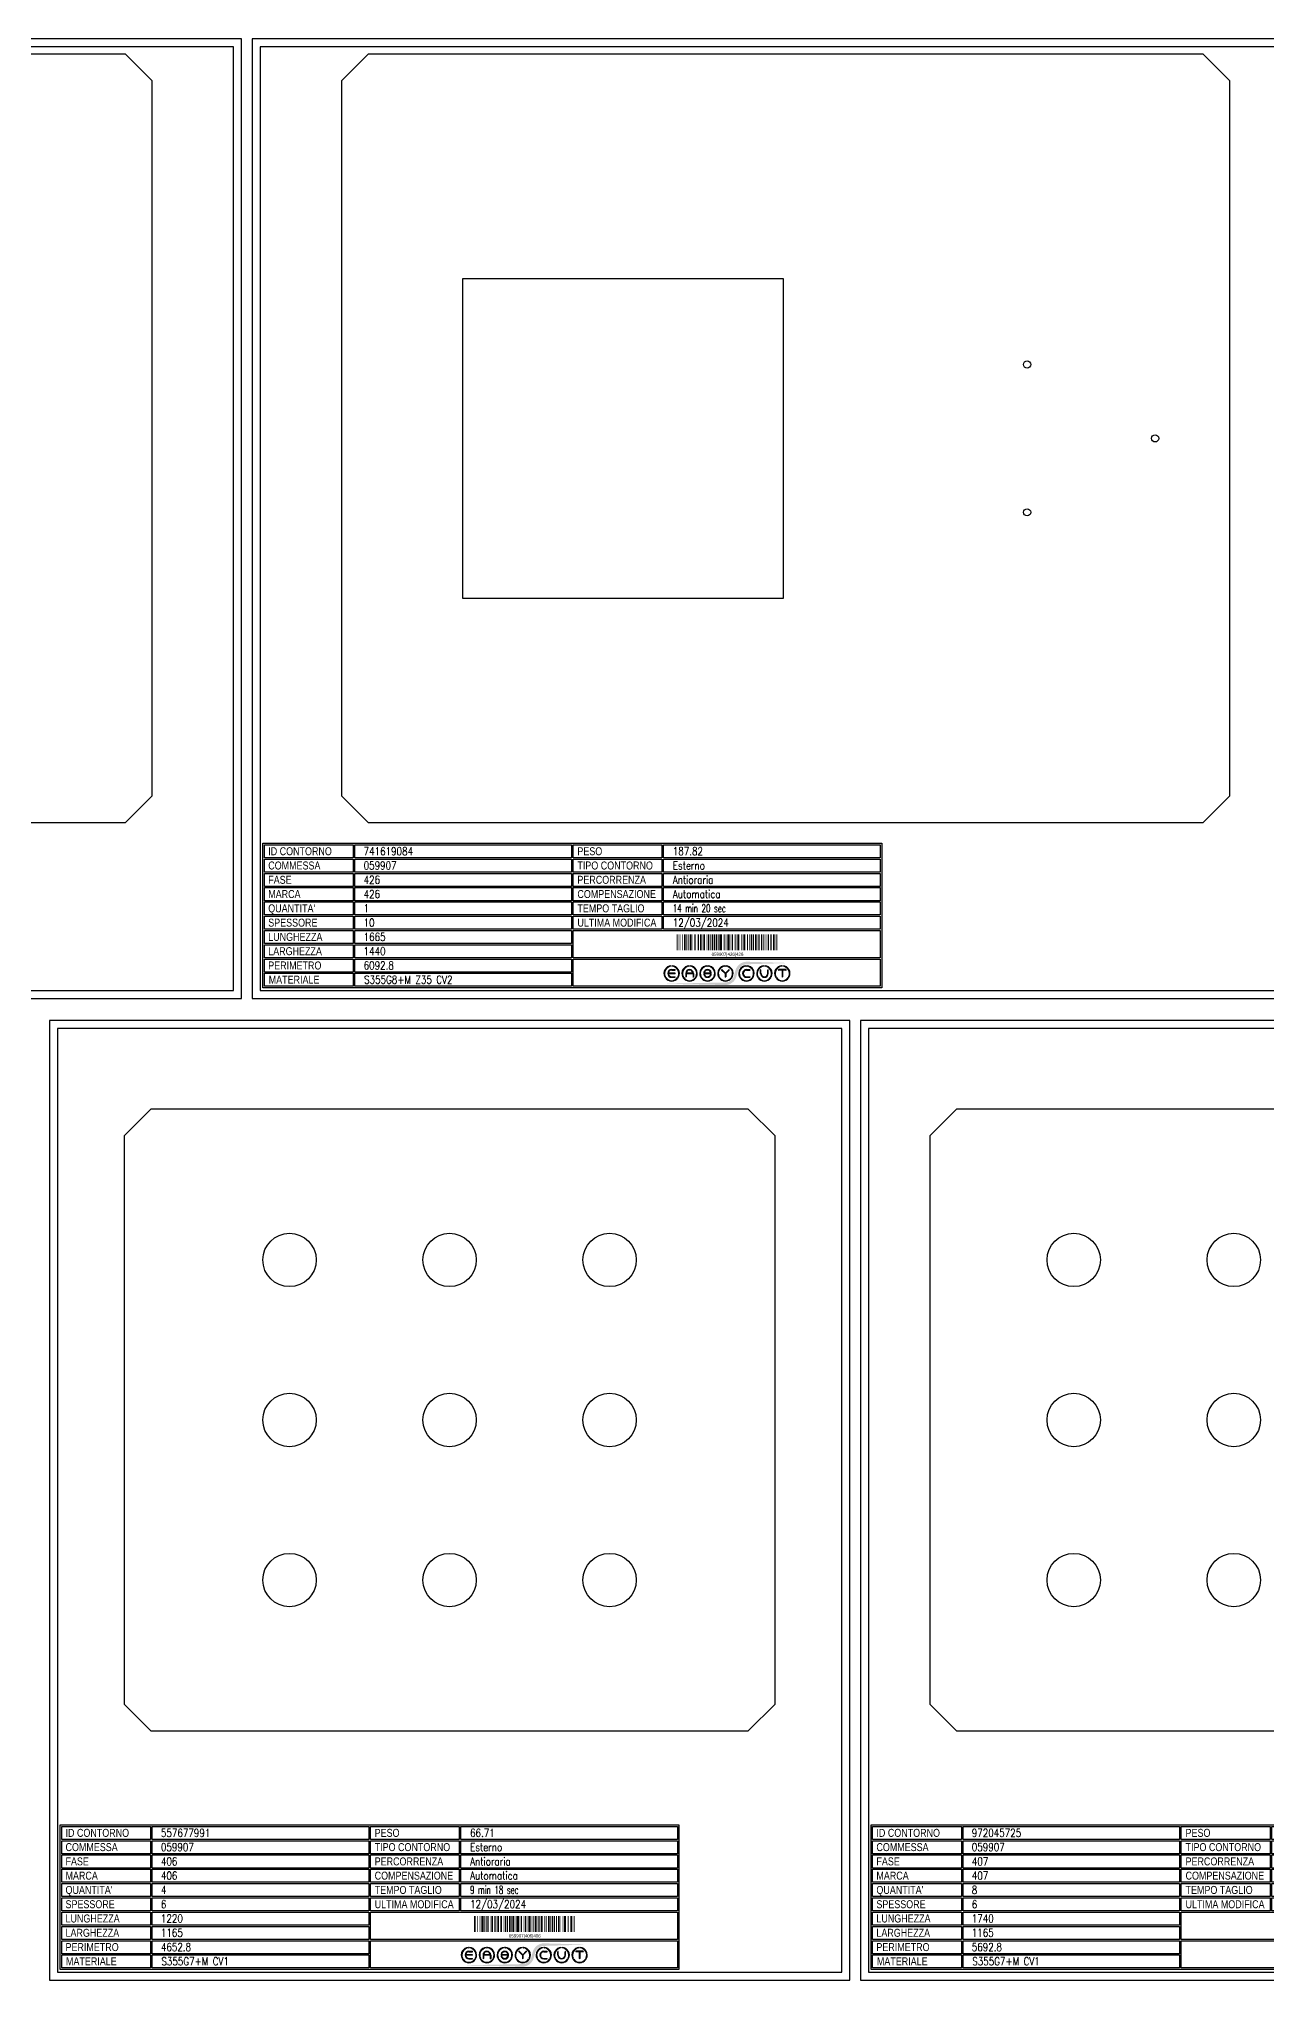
# Model space of a CAD drawing. Header units: millimetres. Extents: x 28039 to 145264, y 9873 to 40131.
# Drawn here: x 34119 to 36419, y 31193 to 34832 of the extents above; entities that cross this region are included whole.
import ezdxf
from ezdxf.enums import TextEntityAlignment as Align

# ---------------------------------------------------------------- set-up
doc = ezdxf.new("R2010")
doc.units = ezdxf.units.MM
doc.styles.add('EasyCutStyle', font='romans.shx', dxfattribs={"width": 0.8})
doc.styles.add('EasyCutStyle1', font='arial.ttf', dxfattribs={"width": 0.8})

# ---------------------------------------------------------------- blocks, each defined once
blk = doc.blocks.new('*U608')
at = {"color": 5}
blk.add_lwpolyline([(0, 0), (1500, 0), (1500, 1799), (0, 1799)], close=True, dxfattribs=at)
at = {"color": 7}
blk.add_lwpolyline([(15, 15), (1485, 15), (1485, 1784), (15, 1784)], close=True, dxfattribs=at)
at = {"color": 253}
blk.add_lwpolyline([(20, 291), (1180, 291), (1180, 20), (20, 20)], close=True, dxfattribs=at)
at = {"color": 2}
for points in [[(23, 288.1), (189.3, 288.1), (189.3, 263.7), (23, 263.7)], [(23, 288.1), (189.3, 288.1), (189.3, 263.7), (23, 263.7)], [(23, 261.4), (189.3, 261.4), (189.3, 237), (23, 237)], [(601.5, 288.1), (767.9, 288.1), (767.9, 263.7), (601.5, 263.7)], [(601.5, 261.4), (767.9, 261.4), (767.9, 237), (601.5, 237)], [(23, 234.6), (189.3, 234.6), (189.3, 210.2), (23, 210.2)], [(601.5, 234.6), (767.9, 234.6), (767.9, 210.2), (601.5, 210.2)], [(23, 207.9), (189.3, 207.9), (189.3, 183.4), (23, 183.4)], [(601.5, 207.9), (767.9, 207.9), (767.9, 183.4), (601.5, 183.4)], [(23, 181.1), (189.3, 181.1), (189.3, 156.7), (23, 156.7)], [(23, 154.3), (189.3, 154.3), (189.3, 129.9), (23, 129.9)], [(601.5, 181.1), (767.9, 181.1), (767.9, 156.7), (601.5, 156.7)], [(601.5, 154.3), (767.9, 154.3), (767.9, 129.9), (601.5, 129.9)], [(23, 127.6), (189.3, 127.6), (189.3, 103.1), (23, 103.1)], [(23, 100.8), (189.3, 100.8), (189.3, 76.4), (23, 76.4)], [(23, 74), (189.3, 74), (189.3, 49.6), (23, 49.6)], [(23, 47.3), (189.3, 47.3), (189.3, 22.9), (23, 22.9)]]:
    blk.add_lwpolyline(points, close=True, dxfattribs=at)
at = {"color": 1}
for points in [[(192.7, 288.1), (598.5, 288.1), (598.5, 263.7), (192.7, 263.7)], [(192.7, 261.4), (598.5, 261.4), (598.5, 237), (192.7, 237)], [(771.3, 288.1), (1177.2, 288.1), (1177.2, 263.7), (771.3, 263.7)], [(771.3, 261.4), (1177.2, 261.4), (1177.2, 237), (771.3, 237)], [(192.7, 234.6), (598.5, 234.6), (598.5, 210.2), (192.7, 210.2)], [(771.3, 234.6), (1177.2, 234.6), (1177.2, 210.2), (771.3, 210.2)], [(192.7, 207.9), (598.5, 207.9), (598.5, 183.4), (192.7, 183.4)], [(771.3, 207.9), (1177.2, 207.9), (1177.2, 183.4), (771.3, 183.4)], [(192.7, 181.1), (598.5, 181.1), (598.5, 156.7), (192.7, 156.7)], [(192.7, 154.3), (598.5, 154.3), (598.5, 129.9), (192.7, 129.9)], [(771.3, 181.1), (1177.2, 181.1), (1177.2, 156.7), (771.3, 156.7)], [(771.3, 154.3), (1177.2, 154.3), (1177.2, 129.9), (771.3, 129.9)], [(192.7, 127.6), (598.5, 127.6), (598.5, 103.1), (192.7, 103.1)], [(601.5, 127.6), (1177.2, 127.6), (1177.2, 76.4), (601.5, 76.4)], [(192.7, 100.8), (598.5, 100.8), (598.5, 76.4), (192.7, 76.4)], [(192.7, 74), (598.5, 74), (598.5, 49.6), (192.7, 49.6)], [(601.5, 74), (1177.2, 74), (1177.2, 22.9), (601.5, 22.9)], [(192.7, 47.3), (598.5, 47.3), (598.5, 22.9), (192.7, 22.9)]]:
    blk.add_lwpolyline(points, close=True, dxfattribs=at)
at = {"color": 161, "style": 'EasyCutStyle1', "width": 0.8}
for s, p in [('COMMESSA', (30.1, 241.9)), ('ID CONTORNO', (30.1, 268.6)), ('TIPO CONTORNO', (609.6, 241.9)), ('PESO', (609.6, 268.6)), ('FASE', (30.1, 215.1)), ('PERCORRENZA', (609.6, 215.1)), ('MARCA', (30.1, 188.4)), ('COMPENSAZIONE', (609.6, 188.4)), ("QUANTITA'", (30.1, 161.6)), ('SPESSORE', (30.1, 134.8)), ('TEMPO TAGLIO', (609.6, 161.6)), ('ULTIMA MODIFICA', (609.6, 134.8)), ('LUNGHEZZA', (30.1, 108.1)), ('LARGHEZZA', (30.1, 81.3)), ('PERIMETRO', (30.1, 54.5)), ('MATERIALE', (31, 27.8))]:
    blk.add_text(s, height=15, dxfattribs=at).set_placement(p)
at = {"style": 'EasyCutStyle'}
for tag, p, width in [('ORDERSHAPE', (208.9, 241.9), 0.8), ('IDSHAPE', (208.9, 268.6), 0.8), ('TYPESHAPE', (788.4, 241.9), 0.8), ('WEIGTHSHAPE', (788.4, 268.6), 0.8), ('PHASESHAPE', (208.9, 215.1), 0.8), ('JOUSHAPE', (788.4, 215.1), 0.8), ('MKSHAPE', (208.9, 188.4), 0.8), ('COMPSHAPE', (788.4, 188.4), 0.8), ('TKSHAPE', (208.9, 134.8), 0.8), ('QTASHAPE', (208.9, 161.6), 0.8), ('TIMECUTSHAPE', (788.4, 161.6), 0.65), ('LASTMODIFYSHAPE', (788.4, 134.8), 0.8), ('LENGTHSHAPE', (208.9, 108.1), 0.8), ('HEIGHTSHAPE', (208.9, 81.3), 0.8), ('PERIMETERSHAPE', (208.9, 54.5), 0.8), ('MATSHAPE', (209.8, 27.8), 0.8)]:
    blk.add_attdef(tag, p, '', height=15, dxfattribs=dict(at, width=width))
blk = doc.blocks.new('Logo')
h = blk.add_hatch(color=256)
h.set_gradient(color1=(255, 0, 0), color2=(255, 255, 0), tint=1)
h.paths.add_polyline_path([(20.5, 4.4, -0.339454), (37.1, 17.2), (118.6, 19.6), (37.1, 22, 0.339454), (15.8, 5.7), (13.2, -4.2, -0.339454), (-3.4, -16.9), (-118.2, -19.3), (-3.4, -21.7, 0.339454), (17.8, -5.4)])
for color, points in [(140, [(-115.9, -5.7, -1), (-116.7, -6.1, -0.520567), (-104.9, 14.3, -1), (-104.9, 13.5, 0.520567)]), (256, [(-97.3, 0.4), (-110, 0.4, -0.394366), (-103.7, 6.3), (-97.3, 6.3, 1), (-97.3, 7.2), (-103.7, 7.2, 1), (-103.7, -7.2), (-97.3, -7.2, 1), (-97.3, -6.3), (-103.7, -6.3, -0.394366), (-110, -0.4), (-97.3, -0.4, 1)]), (140, [(-91.4, -5.7, 1), (-90.6, -6.1, 0.520567), (-102.4, 14.3, 0.916853), (-102.6, 13.5, 0.043377), (-102.5, 13.5, -0.520567)]), (140, [(-82.3, -5.7, -1), (-83.1, -6.1, -0.520567), (-71.3, 14.3, -1), (-71.3, 13.5, 0.520567)]), (140, [(-57.8, -5.7, 1), (-57, -6.1, 0.520567), (-68.8, 14.3, 1), (-68.9, 13.5, -0.520567)]), (140, [(-48.7, -5.7, -1), (-49.5, -6.1, -0.520567), (-37.7, 14.3, -1), (-37.7, 13.5, 0.520567)]), (256, [(-31.2, -0.4, -0.486114), (-30.3, -1.5, -0.776377), (-42.6, -1.6, 1), (-43.4, -1.9, 0.776377), (-29.5, -1.7, 0.486114), (-31.2, 0.4), (-41.8, 0.4, -0.486114), (-42.6, 1.5, -0.776377), (-30.4, 1.6, 1), (-29.5, 1.9, 0.776377), (-43.5, 1.7, 0.486114), (-41.8, -0.4)]), (140, [(-24.2, -5.7, 1), (-23.4, -6.1, 0.520567), (-35.2, 14.3, 1), (-35.3, 13.5, -0.520567)]), (140, [(-15.1, -5.7, -1), (-15.9, -6.1, -0.520567), (-4.1, 14.3, -1), (-4.1, 13.5, 0.520567)]), (256, [(-9.3, 7.1, 1), (-10, 6.5), (-3.3, -0.2), (-3.3, -6.3, 1), (-2.4, -6.3), (-2.4, -0.2), (4.2, 6.5, 1), (3.6, 7.1), (-2.9, 0.6)]), (140, [(9.4, -5.7, 1), (10.2, -6.1, 0.520567), (-1.6, 14.3, 1), (-1.7, 13.5, -0.520567)]), (140, [(24.2, -5.7, -1), (23.4, -6.1, -0.520567), (35.2, 14.3, -1), (35.3, 13.5, 0.520567)]), (256, [(36.5, -7.2), (42.8, -7.2, 1), (42.8, -6.3), (36.5, -6.3, -1), (36.5, 6.3), (42.8, 6.3, 1), (42.8, 7.2), (36.5, 7.2, 1)]), (140, [(48.7, -5.7, 1), (49.5, -6.1, 0.520567), (37.7, 14.3, 1), (37.7, 13.5, -0.520567)]), (140, [(57.8, -5.7, -1), (57, -6.1, -0.520567), (68.8, 14.3, -1), (68.9, 13.5, 0.520567)]), (256, [(63.7, 0), (63.7, 6.3, 1), (62.9, 6.3), (62.9, 0, 1), (77.3, 0), (77.3, 6.3, 1), (76.4, 6.3), (76.4, 0, -1)]), (140, [(82.3, -5.7, 1), (83.1, -6.1, 0.520567), (71.3, 14.3, 1), (71.3, 13.5, -0.520567)]), (140, [(91.4, -5.7, -1), (90.6, -6.1, -0.520567), (102.4, 14.3, -1), (102.5, 13.5, 0.520567)]), (256, [(96.9, 7.2, 1), (96.9, 6.3), (103.2, 6.3), (103.2, -6.3, 1), (104.1, -6.3), (104.1, 6.3), (110.4, 6.3, 1), (110.4, 7.2)]), (140, [(115.9, -5.7, 1), (116.7, -6.1, 0.520567), (104.9, 14.3, 1), (104.9, 13.5, -0.520567)]), (140, [(-91.9, -8.3, 1), (-92.6, -7.8, -0.520567), (-114.8, -7.8, 1), (-115.5, -8.3, 0.520567)]), (140, [(-58.3, -8.3, 1), (-59, -7.8, -0.520567), (-81.2, -7.8, 1), (-81.9, -8.3, 0.520567)]), (140, [(-24.7, -8.3, 1), (-25.4, -7.8, -0.520567), (-47.6, -7.8, 1), (-48.3, -8.3, 0.520567)]), (140, [(8.9, -8.3, 1), (8.2, -7.8, -0.520567), (-14, -7.8, 1), (-14.7, -8.3, 0.520567)]), (140, [(48.3, -8.3, 1), (47.6, -7.8, -0.520567), (25.4, -7.8, 1), (24.7, -8.3, 0.520567)]), (140, [(81.9, -8.3, 1), (81.2, -7.8, -0.520567), (59, -7.8, 1), (58.3, -8.3, 0.520567)]), (140, [(115.5, -8.3, 1), (114.8, -7.8, -0.520567), (92.6, -7.8, 1), (91.9, -8.3, 0.520567)])]:
    blk.add_hatch(color=color).paths.add_polyline_path(points)
h = blk.add_hatch(color=256)
h.paths.add_polyline_path([(-63.7, -0.4), (-63.7, -6.3, 1), (-62.9, -6.3), (-62.9, 0, 1), (-77.3, 0), (-77.3, -6.3, 1), (-76.4, -6.3), (-76.4, -0.4)])
h.paths.add_polyline_path([(-76.4, 0.4, -0.933992), (-63.8, 0.4)], flags=16)
for p, q in [((-97.3, 0.4), (-110, 0.4)), ((-103.7, 7.2), (-97.3, 7.2)), ((-103.7, 6.3), (-97.3, 6.3)), ((-77.3, 0), (-77.3, -6.3)), ((-63.8, 0.4), (-76.4, 0.4)), ((-62.9, 0), (-62.9, -6.3)), ((-31.2, 0.4), (-41.8, 0.4)), ((-3.3, -0.2), (-10, 6.5)), ((-2.9, 0.6), (-9.3, 7.1)), ((-2.9, 0.6), (3.6, 7.1)), ((-2.4, -0.2), (4.2, 6.5)), ((36.5, 7.2), (42.8, 7.2)), ((36.5, 6.3), (42.8, 6.3)), ((62.9, 0), (62.9, 6.3)), ((63.7, 0), (63.7, 6.3)), ((76.4, 0), (76.4, 6.3)), ((77.3, 0), (77.3, 6.3)), ((110.4, 7.2), (96.9, 7.2)), ((103.2, 6.3), (96.9, 6.3)), ((103.2, 6.3), (103.2, -6.3)), ((104.1, 6.3), (104.1, -6.3)), ((110.4, 6.3), (104.1, 6.3)), ((-97.3, -0.4), (-110, -0.4)), ((-103.7, -6.3), (-97.3, -6.3)), ((-103.7, -7.2), (-97.3, -7.2)), ((-76.4, -0.4), (-76.4, -6.3)), ((-63.7, -0.4), (-76.4, -0.4)), ((-63.7, -0.4), (-63.7, -6.3)), ((-31.2, -0.4), (-41.8, -0.4)), ((-3.3, -0.2), (-3.3, -6.3)), ((-2.4, -0.2), (-2.4, -6.3)), ((36.5, -6.3), (42.8, -6.3)), ((36.5, -7.2), (42.8, -7.2))]:
    blk.add_line(p, q)
at = {"color": 140}
for centre, radius, start, end in [((-103.7, 0), 14.4, 95, 205), ((-103.7, 0), 13.5, 95, 205), ((-104.9, 13.9), 0.432, 275, 95), ((-102.5, 13.9), 0.432, 85, 265), ((-103.7, 0), 13.5, 335, 85), ((-103.7, 0), 14.4, 335, 85), ((-70.1, 0), 14.4, 95, 205), ((-70.1, 0), 13.5, 95, 205), ((-71.3, 13.9), 0.432, 275, 95), ((-68.9, 13.9), 0.432, 85, 265), ((-70.1, 0), 13.5, 335, 85), ((-70.1, 0), 14.4, 335, 85), ((-36.5, 0), 14.4, 95, 205), ((-36.5, 0), 13.5, 95, 205), ((-37.7, 13.9), 0.432, 275, 95), ((-35.3, 13.9), 0.432, 85, 265), ((-36.5, 0), 13.5, 335, 85), ((-36.5, 0), 14.4, 335, 85), ((-2.9, 0), 14.4, 95, 205), ((-2.9, 0), 13.5, 95, 205), ((-4.1, 13.9), 0.432, 275, 95), ((-1.7, 13.9), 0.432, 85, 265), ((-2.9, 0), 13.5, 335, 85), ((-2.9, 0), 14.4, 335, 85), ((36.5, 0), 14.4, 95, 205), ((36.5, 0), 13.5, 95, 205), ((35.3, 13.9), 0.432, 275, 95), ((37.7, 13.9), 0.432, 85, 265), ((36.5, 0), 14.4, 335, 85), ((36.5, 0), 13.5, 335, 85), ((70.1, 0), 14.4, 95, 205), ((70.1, 0), 13.5, 95, 205), ((68.9, 13.9), 0.432, 275, 95), ((71.3, 13.9), 0.432, 85, 265), ((70.1, 0), 14.4, 335, 85), ((70.1, 0), 13.5, 335, 85), ((103.7, 0), 14.4, 95, 205), ((103.7, 0), 13.5, 95, 205), ((102.5, 13.9), 0.432, 275, 95), ((104.9, 13.9), 0.432, 85, 265), ((103.7, 0), 14.4, 335, 85), ((103.7, 0), 13.5, 335, 85), ((-116.3, -5.9), 0.432, 205, 25), ((-115.1, -8), 0.432, 35, 215), ((-103.7, 0), 14.4, 215, 325), ((-103.7, 0), 13.5, 215, 325), ((-92.2, -8), 0.432, 325, 145), ((-91, -5.9), 0.432, 155, 335), ((-82.7, -5.9), 0.432, 205, 25), ((-81.5, -8), 0.432, 35, 215), ((-70.1, 0), 14.4, 215, 325), ((-70.1, 0), 13.5, 215, 325), ((-58.6, -8), 0.432, 325, 145), ((-57.4, -5.9), 0.432, 155, 335), ((-49.1, -5.9), 0.432, 205, 25), ((-47.9, -8), 0.432, 35, 215), ((-36.5, 0), 14.4, 215, 325), ((-36.5, 0), 13.5, 215, 325), ((-25, -8), 0.432, 325, 145), ((-23.8, -5.9), 0.432, 155, 335), ((-15.5, -5.9), 0.432, 205, 25), ((-14.3, -8), 0.432, 35, 215), ((-2.9, 0), 14.4, 215, 325), ((-2.9, 0), 13.5, 215, 325), ((8.6, -8), 0.432, 325, 145), ((9.8, -5.9), 0.432, 155, 335), ((23.8, -5.9), 0.432, 205, 25), ((25, -8), 0.432, 35, 215), ((36.5, 0), 14.4, 215, 325), ((36.5, 0), 13.5, 215, 325), ((47.9, -8), 0.432, 325, 145), ((49.1, -5.9), 0.432, 155, 335), ((57.4, -5.9), 0.432, 205, 25), ((58.6, -8), 0.432, 35, 215), ((70.1, 0), 14.4, 215, 325), ((70.1, 0), 13.5, 215, 325), ((81.5, -8), 0.432, 325, 145), ((82.7, -5.9), 0.432, 155, 335), ((91, -5.9), 0.432, 205, 25), ((92.2, -8), 0.432, 35, 215), ((103.7, 0), 14.4, 215, 325), ((103.7, 0), 13.5, 215, 325), ((115.1, -8), 0.432, 325, 145), ((116.3, -5.9), 0.432, 155, 335)]:
    blk.add_arc(centre, radius, start, end, dxfattribs=at)
for centre, radius, start, end in [((-103.7, 0), 7.2, 90, 270), ((-103.7, 0), 6.34, 90, 176.0904), ((-97.3, 6.8), 0.432, 270, 90), ((-97.3, 0), 0.432, 270, 90), ((-70.1, 0), 7.2, 0, 180), ((-70.1, 0), 6.34, 3.9096, 176.0904), ((-36.5, 0), 7.2, 15, 166.2998), ((-41.8, 1.3), 1.73, 166.2998, 270), ((-41.8, 1.3), 0.864, 166.2998, 270), ((-36.5, 0), 6.34, 15, 166.2998), ((-31.2, -1.3), 1.73, 346.2998, 90), ((-29.9, 1.8), 0.432, 195, 15), ((-9.6, 6.8), 0.432, 45, 225), ((3.9, 6.8), 0.432, 315, 135), ((36.5, 0), 7.2, 90, 270), ((36.5, 0), 6.34, 90, 270), ((42.8, 6.8), 0.432, 270, 90), ((63.3, 6.3), 0.432, 0, 180), ((70.1, 0), 7.2, 180, 0), ((70.1, 0), 6.34, 180, 0), ((76.8, 6.3), 0.432, 0, 180), ((96.9, 6.8), 0.432, 90, 270), ((110.4, 6.8), 0.432, 270, 90), ((-103.7, 0), 6.34, 183.9096, 270), ((-97.3, -6.8), 0.432, 270, 90), ((-76.8, -6.3), 0.432, 180, 0), ((-63.3, -6.3), 0.432, 180, 0), ((-43, -1.8), 0.432, 15, 195), ((-36.5, 0), 7.2, 195, 346.2998), ((-36.5, 0), 6.34, 195, 346.2998), ((-31.2, -1.3), 0.864, 346.2998, 90), ((-2.9, -6.3), 0.432, 180, 0), ((42.8, -6.8), 0.432, 270, 90), ((103.7, -6.3), 0.432, 180, 0)]:
    blk.add_arc(centre, radius, start, end)
blk = doc.blocks.new('BARCODE128_557677991', base_point=(35028.8, 31273.4))
at = {"linetype": 'Continuous'}
for points, const_width in [([(35029.8, 31273.4), (35029.8, 31303.4)], 2), ([(35032.3, 31273.4), (35032.3, 31303.4)], 1), ([(35035.3, 31273.4), (35035.3, 31303.4)], 1), ([(35040.3, 31273.4), (35040.3, 31303.4)], 1), ([(35044.3, 31273.4), (35044.3, 31303.4)], 3), ([(35047.8, 31273.4), (35047.8, 31303.4)], 2), ([(35051.8, 31273.4), (35051.8, 31303.4)], 2), ([(35055.3, 31273.4), (35055.3, 31303.4)], 3), ([(35059.3, 31273.4), (35059.3, 31303.4)], 1), ([(35063.3, 31273.4), (35063.3, 31303.4)], 3), ([(35067.3, 31273.4), (35067.3, 31303.4)], 1), ([(35069.8, 31273.4), (35069.8, 31303.4)], 2), ([(35074.3, 31273.4), (35074.3, 31303.4)], 3), ([(35078.3, 31273.4), (35078.3, 31303.4)], 1), ([(35080.8, 31273.4), (35080.8, 31303.4)], 2), ([(35084.3, 31273.4), (35084.3, 31303.4)], 1), ([(35088.3, 31273.4), (35088.3, 31303.4)], 3), ([(35091.8, 31273.4), (35091.8, 31303.4)], 2), ([(35096.3, 31273.4), (35096.3, 31303.4)], 3), ([(35099.8, 31273.4), (35099.8, 31303.4)], 2), ([(35103.3, 31273.4), (35103.3, 31303.4)], 3), ([(35106.3, 31273.4), (35106.3, 31303.4)], 1), ([(35108.3, 31273.4), (35108.3, 31303.4)], 1), ([(35111.8, 31273.4), (35111.8, 31303.4)], 4), ([(35117.8, 31273.4), (35117.8, 31303.4)], 2), ([(35121.3, 31273.4), (35121.3, 31303.4)], 1), ([(35125.3, 31273.4), (35125.3, 31303.4)], 3), ([(35128.3, 31273.4), (35128.3, 31303.4)], 1), ([(35132.3, 31273.4), (35132.3, 31303.4)], 3), ([(35135.8, 31273.4), (35135.8, 31303.4)], 2), ([(35139.8, 31273.4), (35139.8, 31303.4)], 2), ([(35144.3, 31273.4), (35144.3, 31303.4)], 3), ([(35147.3, 31273.4), (35147.3, 31303.4)], 1), ([(35150.3, 31273.4), (35150.3, 31303.4)], 1), ([(35152.3, 31273.4), (35152.3, 31303.4)], 1), ([(35155.8, 31273.4), (35155.8, 31303.4)], 4), ([(35161.8, 31273.4), (35161.8, 31303.4)], 2), ([(35165.3, 31273.4), (35165.3, 31303.4)], 1), ([(35169.3, 31273.4), (35169.3, 31303.4)], 3), ([(35172.3, 31273.4), (35172.3, 31303.4)], 1), ([(35176.3, 31273.4), (35176.3, 31303.4)], 3), ([(35179.8, 31273.4), (35179.8, 31303.4)], 2), ([(35183.8, 31273.4), (35183.8, 31303.4)], 2), ([(35188.3, 31273.4), (35188.3, 31303.4)], 3), ([(35191.3, 31273.4), (35191.3, 31303.4)], 1), ([(35194.3, 31273.4), (35194.3, 31303.4)], 1), ([(35196.3, 31273.4), (35196.3, 31303.4)], 1), ([(35199.8, 31273.4), (35199.8, 31303.4)], 4), ([(35205.8, 31273.4), (35205.8, 31303.4)], 2), ([(35211.3, 31273.4), (35211.3, 31303.4)], 3), ([(35214.3, 31273.4), (35214.3, 31303.4)], 1), ([(35216.8, 31273.4), (35216.8, 31303.4)], 2)]:
    blk.add_lwpolyline(points, dxfattribs=dict(at, const_width=const_width))
blk.add_text('059907|406|406', height=6).set_placement((35124.3, 31262.9), align=Align.CENTER)
blk = doc.blocks.new('*U612')
at = {"color": 5}
blk.add_lwpolyline([(0, 0), (2000, 0), (2000, 1799), (0, 1799)], close=True, dxfattribs=at)
at = {"color": 7}
blk.add_lwpolyline([(15, 15), (1985, 15), (1985, 1784), (15, 1784)], close=True, dxfattribs=at)
at = {"color": 253}
blk.add_lwpolyline([(20, 291), (1180, 291), (1180, 20), (20, 20)], close=True, dxfattribs=at)
at = {"color": 2}
for points in [[(23, 288.1), (189.3, 288.1), (189.3, 263.7), (23, 263.7)], [(23, 288.1), (189.3, 288.1), (189.3, 263.7), (23, 263.7)], [(23, 261.4), (189.3, 261.4), (189.3, 237), (23, 237)], [(601.5, 288.1), (767.9, 288.1), (767.9, 263.7), (601.5, 263.7)], [(601.5, 261.4), (767.9, 261.4), (767.9, 237), (601.5, 237)], [(23, 234.6), (189.3, 234.6), (189.3, 210.2), (23, 210.2)], [(601.5, 234.6), (767.9, 234.6), (767.9, 210.2), (601.5, 210.2)], [(23, 207.9), (189.3, 207.9), (189.3, 183.4), (23, 183.4)], [(601.5, 207.9), (767.9, 207.9), (767.9, 183.4), (601.5, 183.4)], [(23, 181.1), (189.3, 181.1), (189.3, 156.7), (23, 156.7)], [(23, 154.3), (189.3, 154.3), (189.3, 129.9), (23, 129.9)], [(601.5, 181.1), (767.9, 181.1), (767.9, 156.7), (601.5, 156.7)], [(601.5, 154.3), (767.9, 154.3), (767.9, 129.9), (601.5, 129.9)], [(23, 127.6), (189.3, 127.6), (189.3, 103.1), (23, 103.1)], [(23, 100.8), (189.3, 100.8), (189.3, 76.4), (23, 76.4)], [(23, 74), (189.3, 74), (189.3, 49.6), (23, 49.6)], [(23, 47.3), (189.3, 47.3), (189.3, 22.9), (23, 22.9)]]:
    blk.add_lwpolyline(points, close=True, dxfattribs=at)
at = {"color": 1}
for points in [[(192.7, 288.1), (598.5, 288.1), (598.5, 263.7), (192.7, 263.7)], [(192.7, 261.4), (598.5, 261.4), (598.5, 237), (192.7, 237)], [(771.3, 288.1), (1177.2, 288.1), (1177.2, 263.7), (771.3, 263.7)], [(771.3, 261.4), (1177.2, 261.4), (1177.2, 237), (771.3, 237)], [(192.7, 234.6), (598.5, 234.6), (598.5, 210.2), (192.7, 210.2)], [(771.3, 234.6), (1177.2, 234.6), (1177.2, 210.2), (771.3, 210.2)], [(192.7, 207.9), (598.5, 207.9), (598.5, 183.4), (192.7, 183.4)], [(771.3, 207.9), (1177.2, 207.9), (1177.2, 183.4), (771.3, 183.4)], [(192.7, 181.1), (598.5, 181.1), (598.5, 156.7), (192.7, 156.7)], [(192.7, 154.3), (598.5, 154.3), (598.5, 129.9), (192.7, 129.9)], [(771.3, 181.1), (1177.2, 181.1), (1177.2, 156.7), (771.3, 156.7)], [(771.3, 154.3), (1177.2, 154.3), (1177.2, 129.9), (771.3, 129.9)], [(192.7, 127.6), (598.5, 127.6), (598.5, 103.1), (192.7, 103.1)], [(601.5, 127.6), (1177.2, 127.6), (1177.2, 76.4), (601.5, 76.4)], [(192.7, 100.8), (598.5, 100.8), (598.5, 76.4), (192.7, 76.4)], [(192.7, 74), (598.5, 74), (598.5, 49.6), (192.7, 49.6)], [(601.5, 74), (1177.2, 74), (1177.2, 22.9), (601.5, 22.9)], [(192.7, 47.3), (598.5, 47.3), (598.5, 22.9), (192.7, 22.9)]]:
    blk.add_lwpolyline(points, close=True, dxfattribs=at)
at = {"color": 161, "style": 'EasyCutStyle1', "width": 0.8}
for s, p in [('COMMESSA', (30.1, 241.9)), ('ID CONTORNO', (30.1, 268.6)), ('TIPO CONTORNO', (609.6, 241.9)), ('PESO', (609.6, 268.6)), ('FASE', (30.1, 215.1)), ('PERCORRENZA', (609.6, 215.1)), ('MARCA', (30.1, 188.4)), ('COMPENSAZIONE', (609.6, 188.4)), ("QUANTITA'", (30.1, 161.6)), ('SPESSORE', (30.1, 134.8)), ('TEMPO TAGLIO', (609.6, 161.6)), ('ULTIMA MODIFICA', (609.6, 134.8)), ('LUNGHEZZA', (30.1, 108.1)), ('LARGHEZZA', (30.1, 81.3)), ('PERIMETRO', (30.1, 54.5)), ('MATERIALE', (31, 27.8))]:
    blk.add_text(s, height=15, dxfattribs=at).set_placement(p)
at = {"style": 'EasyCutStyle'}
for tag, p, width in [('ORDERSHAPE', (208.9, 241.9), 0.8), ('IDSHAPE', (208.9, 268.6), 0.8), ('TYPESHAPE', (788.4, 241.9), 0.8), ('WEIGTHSHAPE', (788.4, 268.6), 0.8), ('PHASESHAPE', (208.9, 215.1), 0.8), ('JOUSHAPE', (788.4, 215.1), 0.8), ('MKSHAPE', (208.9, 188.4), 0.8), ('COMPSHAPE', (788.4, 188.4), 0.8), ('TKSHAPE', (208.9, 134.8), 0.8), ('QTASHAPE', (208.9, 161.6), 0.8), ('TIMECUTSHAPE', (788.4, 161.6), 0.65), ('LASTMODIFYSHAPE', (788.4, 134.8), 0.8), ('LENGTHSHAPE', (208.9, 108.1), 0.8), ('HEIGHTSHAPE', (208.9, 81.3), 0.8), ('PERIMETERSHAPE', (208.9, 54.5), 0.8), ('MATSHAPE', (209.8, 27.8), 0.8)]:
    blk.add_attdef(tag, p, '', height=15, dxfattribs=dict(at, width=width))
blk = doc.blocks.new('BARCODE128_741619084', base_point=(35408.8, 33113.4))
at = {"linetype": 'Continuous'}
for points, const_width in [([(35409.8, 33113.4), (35409.8, 33143.4)], 2), ([(35412.3, 33113.4), (35412.3, 33143.4)], 1), ([(35415.3, 33113.4), (35415.3, 33143.4)], 1), ([(35420.3, 33113.4), (35420.3, 33143.4)], 1), ([(35424.3, 33113.4), (35424.3, 33143.4)], 3), ([(35427.8, 33113.4), (35427.8, 33143.4)], 2), ([(35431.8, 33113.4), (35431.8, 33143.4)], 2), ([(35435.3, 33113.4), (35435.3, 33143.4)], 3), ([(35439.3, 33113.4), (35439.3, 33143.4)], 1), ([(35443.3, 33113.4), (35443.3, 33143.4)], 3), ([(35447.3, 33113.4), (35447.3, 33143.4)], 1), ([(35449.8, 33113.4), (35449.8, 33143.4)], 2), ([(35454.3, 33113.4), (35454.3, 33143.4)], 3), ([(35458.3, 33113.4), (35458.3, 33143.4)], 1), ([(35460.8, 33113.4), (35460.8, 33143.4)], 2), ([(35464.3, 33113.4), (35464.3, 33143.4)], 1), ([(35468.3, 33113.4), (35468.3, 33143.4)], 3), ([(35471.8, 33113.4), (35471.8, 33143.4)], 2), ([(35476.3, 33113.4), (35476.3, 33143.4)], 3), ([(35479.8, 33113.4), (35479.8, 33143.4)], 2), ([(35483.3, 33113.4), (35483.3, 33143.4)], 3), ([(35486.3, 33113.4), (35486.3, 33143.4)], 1), ([(35488.3, 33113.4), (35488.3, 33143.4)], 1), ([(35491.8, 33113.4), (35491.8, 33143.4)], 4), ([(35497.8, 33113.4), (35497.8, 33143.4)], 2), ([(35501.3, 33113.4), (35501.3, 33143.4)], 1), ([(35505.3, 33113.4), (35505.3, 33143.4)], 3), ([(35508.8, 33113.4), (35508.8, 33143.4)], 2), ([(35513.3, 33113.4), (35513.3, 33143.4)], 3), ([(35517.3, 33113.4), (35517.3, 33143.4)], 1), ([(35519.8, 33113.4), (35519.8, 33143.4)], 2), ([(35524.3, 33113.4), (35524.3, 33143.4)], 3), ([(35527.3, 33113.4), (35527.3, 33143.4)], 1), ([(35530.3, 33113.4), (35530.3, 33143.4)], 1), ([(35532.3, 33113.4), (35532.3, 33143.4)], 1), ([(35535.8, 33113.4), (35535.8, 33143.4)], 4), ([(35541.8, 33113.4), (35541.8, 33143.4)], 2), ([(35545.3, 33113.4), (35545.3, 33143.4)], 1), ([(35549.3, 33113.4), (35549.3, 33143.4)], 3), ([(35552.8, 33113.4), (35552.8, 33143.4)], 2), ([(35557.3, 33113.4), (35557.3, 33143.4)], 3), ([(35561.3, 33113.4), (35561.3, 33143.4)], 1), ([(35563.8, 33113.4), (35563.8, 33143.4)], 2), ([(35568.3, 33113.4), (35568.3, 33143.4)], 3), ([(35571.3, 33113.4), (35571.3, 33143.4)], 1), ([(35574.3, 33113.4), (35574.3, 33143.4)], 1), ([(35576.3, 33113.4), (35576.3, 33143.4)], 1), ([(35580.8, 33113.4), (35580.8, 33143.4)], 2), ([(35585.8, 33113.4), (35585.8, 33143.4)], 2), ([(35591.3, 33113.4), (35591.3, 33143.4)], 3), ([(35594.3, 33113.4), (35594.3, 33143.4)], 1), ([(35596.8, 33113.4), (35596.8, 33143.4)], 2)]:
    blk.add_lwpolyline(points, dxfattribs=dict(at, const_width=const_width))
blk.add_text('059907|426|426', height=6).set_placement((35504.3, 33102.9), align=Align.CENTER)

msp = doc.modelspace()

# ---------------------------------------------------------------- linework, layer by layer
at = {"color": 2}
for points in [[(32666.3, 33413.4), (32716.3, 33363.4), (34281.3, 33363.4), (34331.3, 33413.4), (34331.3, 34753.4), (34281.3, 34803.4), (32716.3, 34803.4), (32666.3, 34753.4)], [(34686.3, 33413.4), (34736.3, 33363.4), (36301.3, 33363.4), (36351.3, 33413.4), (36351.3, 34753.4), (36301.3, 34803.4), (34736.3, 34803.4), (34686.3, 34753.4)], [(34278.8, 31710.9), (34328.8, 31660.9), (35448.8, 31660.9), (35498.8, 31710.9), (35498.8, 32775.9), (35448.8, 32825.9), (34328.8, 32825.9), (34278.8, 32775.9)], [(35788.8, 31710.9), (35838.8, 31660.9), (37478.8, 31660.9), (37528.8, 31710.9), (37528.8, 32775.9), (37478.8, 32825.9), (35838.8, 32825.9), (35788.8, 32775.9)]]:
    msp.add_lwpolyline(points, close=True, dxfattribs=at)
at = {"color": 3}
msp.add_lwpolyline([(34913.8, 33783.4), (34913.8, 34383.4), (35513.8, 34383.4), (35513.8, 33783.4)], close=True, dxfattribs=at)
at = {"color": 4}
for centre, radius in [((35971.3, 34221.9), 6.75), ((36211.3, 34083.4), 6.75), ((35971.3, 33944.8), 6.75), ((34588.8, 32543.4), 50), ((34888.8, 32543.4), 50), ((35188.8, 32543.4), 50), ((36058.8, 32543.4), 50), ((36358.8, 32543.4), 50), ((34588.8, 32243.4), 50), ((34888.8, 32243.4), 50), ((35188.8, 32243.4), 50), ((36058.8, 32243.4), 50), ((36358.8, 32243.4), 50), ((34588.8, 31943.4), 50), ((34888.8, 31943.4), 50), ((35188.8, 31943.4), 50), ((36058.8, 31943.4), 50), ((36358.8, 31943.4), 50)]:
    msp.add_circle(centre, radius, dxfattribs=at)

# ---------------------------------------------------------------- block references
for name, p, values in [('*U612', (32498.8, 33033.4), {'IDSHAPE': '355262698', 'ORDERSHAPE': '059907', 'PHASESHAPE': '425', 'MKSHAPE': '425', 'TKSHAPE': '20', 'LENGTHSHAPE': '1665', 'HEIGHTSHAPE': '1440', 'MATSHAPE': 'S355G8+M CV2', 'LASTMODIFYSHAPE': '12/03/2024', 'PERIMETERSHAPE': '6092.8', 'WEIGTHSHAPE': '375.64', 'TYPESHAPE': 'Esterno', 'JOUSHAPE': 'Antioraria', 'COMPSHAPE': 'Automatica', 'TIMECUTSHAPE': '12 min 11 sec', 'QTASHAPE': '1'}), ('*U612', (34518.8, 33033.4), {'IDSHAPE': '741619084', 'ORDERSHAPE': '059907', 'PHASESHAPE': '426', 'MKSHAPE': '426', 'TKSHAPE': '10', 'LENGTHSHAPE': '1665', 'HEIGHTSHAPE': '1440', 'MATSHAPE': 'S355G8+M Z35 CV2', 'LASTMODIFYSHAPE': '12/03/2024', 'PERIMETERSHAPE': '6092.8', 'WEIGTHSHAPE': '187.82', 'TYPESHAPE': 'Esterno', 'JOUSHAPE': 'Antioraria', 'COMPSHAPE': 'Automatica', 'TIMECUTSHAPE': '14 min 20 sec', 'QTASHAPE': '1'}), ('*U608', (34138.8, 31193.4), {'IDSHAPE': '557677991', 'ORDERSHAPE': '059907', 'PHASESHAPE': '406', 'MKSHAPE': '406', 'TKSHAPE': '6', 'LENGTHSHAPE': '1220', 'HEIGHTSHAPE': '1165', 'MATSHAPE': 'S355G7+M CV1', 'LASTMODIFYSHAPE': '12/03/2024', 'PERIMETERSHAPE': '4652.8', 'WEIGTHSHAPE': '66.71', 'TYPESHAPE': 'Esterno', 'JOUSHAPE': 'Antioraria', 'COMPSHAPE': 'Automatica', 'TIMECUTSHAPE': '9 min 18 sec', 'QTASHAPE': '4'}), ('*U612', (35658.8, 31193.4), {'IDSHAPE': '972045725', 'ORDERSHAPE': '059907', 'PHASESHAPE': '407', 'MKSHAPE': '407', 'TKSHAPE': '6', 'LENGTHSHAPE': '1740', 'HEIGHTSHAPE': '1165', 'MATSHAPE': 'S355G7+M CV1', 'LASTMODIFYSHAPE': '12/03/2024', 'PERIMETERSHAPE': '5692.8', 'WEIGTHSHAPE': '95.24', 'TYPESHAPE': 'Esterno', 'JOUSHAPE': 'Antioraria', 'COMPSHAPE': 'Automatica', 'TIMECUTSHAPE': '11 min 23 sec', 'QTASHAPE': '8'})]:
    msp.add_blockref(name, p).add_auto_attribs(values)
for name, p in [('BARCODE128_741619084', (35314.3, 33123.9)), ('Logo', (35408.8, 33080.4)), ('BARCODE128_557677991', (34934.3, 31283.9)), ('Logo', (35028.8, 31240.4))]:
    msp.add_blockref(name, p)

doc.saveas('drawing.dxf')
